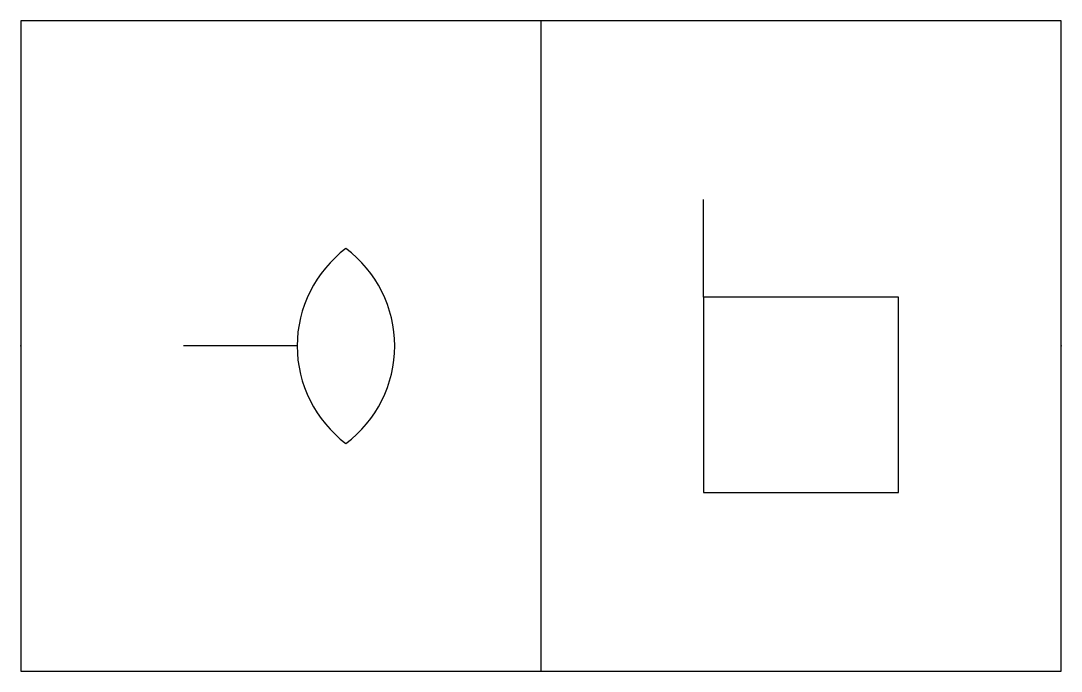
# Model space of a CAD drawing. Header units: millimetres. Extents: x -8 to 8, y -5 to 5.
import ezdxf

# ---------------------------------------------------------------- set-up
doc = ezdxf.new("R2010")
doc.units = ezdxf.units.MM
doc.layers.add('A', color=7, linetype='Continuous')
doc.layers.add('C', color=6, linetype='Continuous')

msp = doc.modelspace()

# ---------------------------------------------------------------- linework, layer by layer
at = {"linetype": 'Continuous', "transparency": 33554687}
for p, q in [((-8, 5), (-8, -5)), ((8, 5), (-8, 5)), ((0, -5), (0, 5)), ((8, -5), (8, 5)), ((-8, -5), (8, -5))]:
    msp.add_line(p, q, dxfattribs=at)
at = {"transparency": 33554687}
for p, q in [((2.5, 0.75), (2.5, 2.25)), ((-3.75, 0), (-5.5, 0))]:
    msp.add_line(p, q, dxfattribs=at)
msp.add_lwpolyline([(2.5, 0.75), (2.5, -2.25), (5.5, -2.25), (5.5, 0.75)], close=True, dxfattribs=at)
for centre, start, end in [((-1.875, 0), 126.8699, 233.1301), ((-4.125, 0), 306.8699, 53.1301)]:
    msp.add_arc(centre, 1.875, start, end, dxfattribs=at)
at = {"layer": 'A', "color": 1, "linetype": 'Continuous', "transparency": 33554687}
msp.add_point((0, -5), dxfattribs=at)
at = {"layer": 'C', "color": 2, "linetype": 'Continuous', "transparency": 33554687}
msp.add_point((-8, 0), dxfattribs=at)
at = {"layer": 'C', "color": 1, "linetype": 'Continuous', "transparency": 33554687}
msp.add_point((8, 0), dxfattribs=at)

doc.saveas('drawing.dxf')
